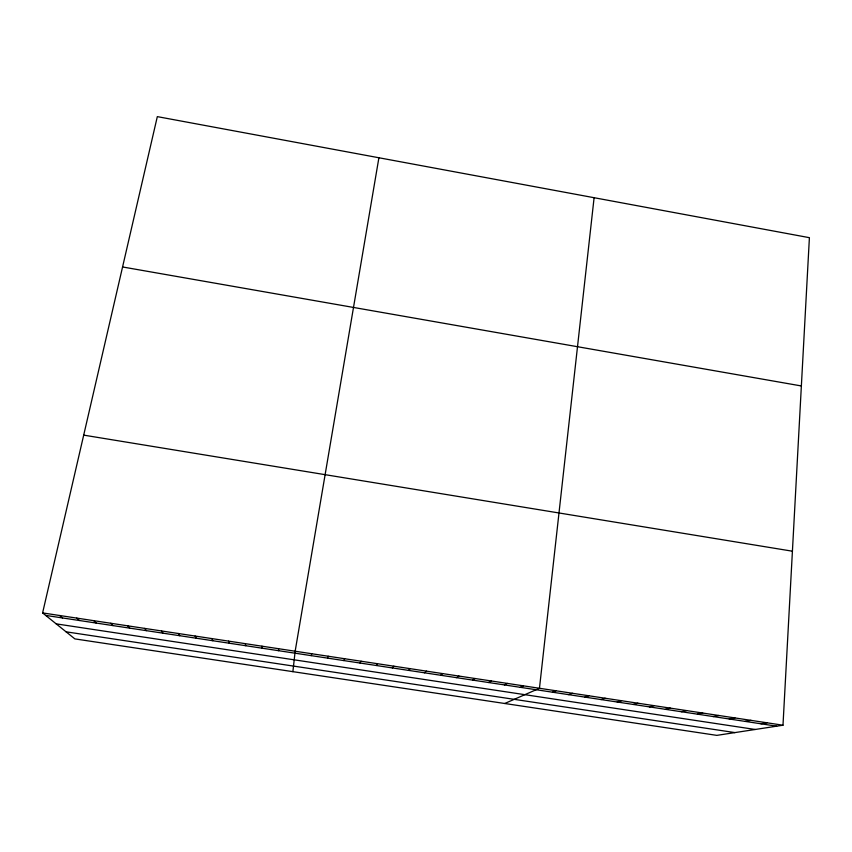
<?xml version="1.0" encoding="UTF-8"?>
<svg xmlns="http://www.w3.org/2000/svg" width="852" height="852" viewBox="0 0 852 852"><rect width="100%" height="100%" fill="white"/><g stroke="black" fill="none" stroke-linecap="round" stroke-linejoin="round"><path stroke-width="1.28" d="M278.572 650.694L278.572 648.713M782.988 725.212L809.4 237.676L157.322 116.628L42.6 612.918L74.859 638.893L716.83 735.372L782.988 725.212L42.6 612.918M292.886 671.664L295.154 651.226L378.906 157.758M594.1 197.707L539.465 688.278L504.735 703.496M311.268 655.646L311.694 653.729M327.551 658.117L328.19 656.232M343.814 660.577L344.666 658.734M360.034 663.037L361.088 661.227M376.222 665.487L377.489 663.708M392.367 667.936L393.848 666.189M408.481 670.375L410.163 668.671M424.562 672.814L426.458 671.142M440.612 675.253L442.699 673.602M456.619 677.67L458.919 676.062M472.594 680.098L475.096 678.511M488.537 682.516L491.242 680.961M504.448 684.923L507.355 683.411M520.327 687.33L523.426 685.849M552.447 692.197L555.951 690.78M568.699 694.657L572.406 693.272M584.909 697.117L588.828 695.764M601.086 699.567L605.208 698.246M617.221 702.016L621.545 700.727M633.334 704.455L637.85 703.198M649.405 706.883L654.123 705.669M665.433 709.322L670.354 708.129M681.44 711.739L686.552 710.589M697.405 714.157L702.719 713.039M713.337 716.575L718.843 715.488M729.227 718.981L734.935 717.927M745.085 721.388L750.985 720.355M760.911 723.785L767.002 722.794M45.678 615.4L776.704 726.181M56.2 623.866L755.223 729.482M66.073 631.822L734.935 732.592M83.698 435.127L792.413 551.201M122.571 266.964L801.37 385.956M59.704 615.517L62.558 617.956M76.765 618.105L79.396 620.512M93.795 620.682L96.191 623.057M110.781 623.259L112.954 625.592M127.725 625.826L129.685 628.126M144.638 628.393L146.374 630.661M161.507 630.959L163.02 633.185M178.345 633.505L179.644 635.698M195.14 636.061L196.216 638.212M211.903 638.595L212.766 640.725M228.624 641.13L229.273 643.217M245.312 643.665L245.738 645.72M261.969 646.189L262.171 648.212"/></g></svg>
